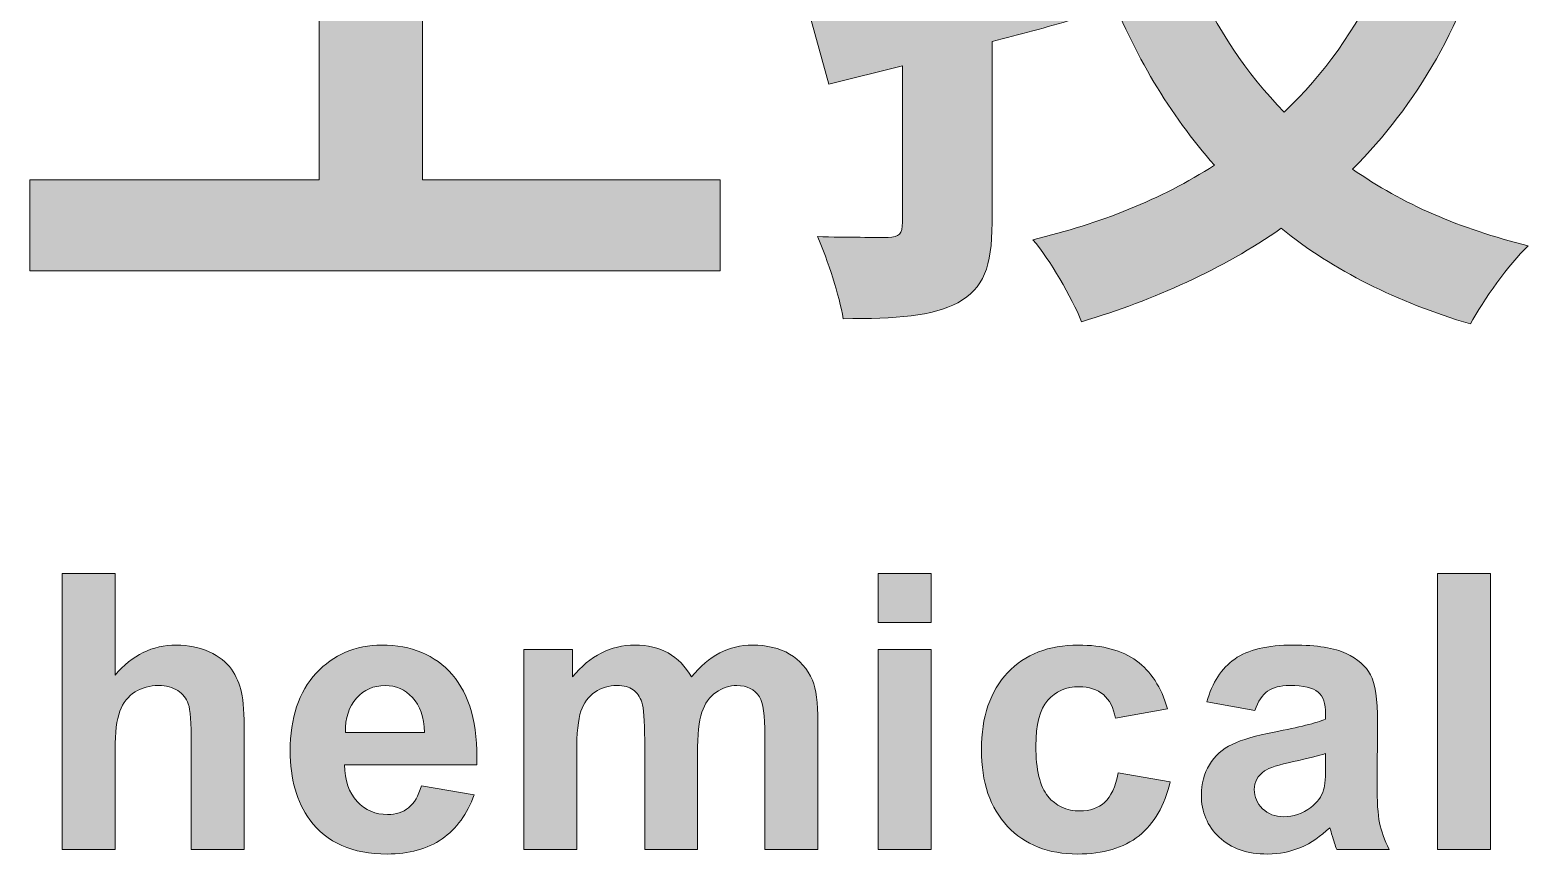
# Model space of a CAD drawing. Extents: x 148 to 221443, y -36682 to 6758.
# Drawn here: x 136592.8 to 136774.6, y -22841.9 to -22741.9 of the extents above; entities that cross this region are included whole.
import ezdxf

# ---------------------------------------------------------------- set-up
doc = ezdxf.new("R2010")
doc.units = 0
doc.header["$LTSCALE"] = 10
doc.header["$MEASUREMENT"] = 0
doc.layers.add('图层 1', color=7, linetype='Continuous')

# ---------------------------------------------------------------- blocks, each defined once
blk = doc.blocks.new('block 5')
at = {"layer": '图层 1', "true_color": 0x0f208a}
h = blk.add_hatch(color=166, dxfattribs=at)
h.dxf.hatch_style = 2
edge = h.paths.add_edge_path()
edge.add_spline(control_points=[(114.8616, -147.0031), (114.6921, -147.0517), (114.5174, -147.1001), (114.3427, -147.1438), (114.3427, -147.1438), (114.3427, -148.3029), (114.3427, -148.3029), (114.3427, -148.5842), (114.2893, -148.7199), (114.1243, -148.8121), (113.9644, -148.8994), (113.7316, -148.9143), (113.3919, -148.9143), (113.3678, -148.7685), (113.2951, -148.5406), (113.2272, -148.3903), (113.4163, -148.3951), (113.6151, -148.3951), (113.6785, -148.3951), (113.7509, -148.3951), (113.7705, -148.3708), (113.7705, -148.2981), (113.7705, -148.2981), (113.7705, -147.299), (113.7705, -147.299), (113.7705, -147.299), (113.2999, -147.4153), (113.2999, -147.4153), (113.2999, -147.4153), (113.1497, -146.8673), (113.1497, -146.8673), (113.3292, -146.8334), (113.5376, -146.7848), (113.7705, -146.7266), (113.7705, -146.7266), (113.7705, -145.8683), (113.7705, -145.8683), (113.7705, -145.8683), (113.2127, -145.8683), (113.2127, -145.8683), (113.2127, -145.8683), (113.2127, -145.3346), (113.2127, -145.3346), (113.2127, -145.3346), (113.7705, -145.3346), (113.7705, -145.3346), (113.7705, -145.3346), (113.7705, -144.4132), (113.7705, -144.4132), (113.7705, -144.4132), (114.3427, -144.4132), (114.3427, -144.4132), (114.3427, -144.4132), (114.3427, -145.3346), (114.3427, -145.3346), (114.3427, -145.3346), (114.8181, -145.3346), (114.8181, -145.3346), (114.8181, -145.3346), (114.8181, -145.8683), (114.8181, -145.8683), (114.8181, -145.8683), (114.3427, -145.8683), (114.3427, -145.8683), (114.3427, -145.8683), (114.3427, -146.5861), (114.3427, -146.5861), (114.3427, -146.5861), (114.7889, -146.4744), (114.7889, -146.4744), (114.7889, -146.4744), (114.8616, -147.0031), (114.8616, -147.0031)], knot_values=[0, 0, 0, 0, 1, 1, 1, 2, 2, 2, 3, 3, 3, 4, 4, 4, 5, 5, 5, 6, 6, 6, 7, 7, 7, 8, 8, 8, 9, 9, 9, 10, 10, 10, 11, 11, 11, 12, 12, 12, 13, 13, 13, 14, 14, 14, 15, 15, 15, 16, 16, 16, 17, 17, 17, 18, 18, 18, 19, 19, 19, 20, 20, 20, 21, 21, 21, 22, 22, 22, 23, 23, 23, 24, 24, 24, 24], degree=3, periodic=0)
edge = h.paths.add_edge_path()
edge.add_spline(control_points=[(117.5487, -146.3483), (117.3641, -147.0226), (117.054, -147.5512), (116.6465, -147.9586), (116.9617, -148.1817), (117.3351, -148.3417), (117.7668, -148.4485), (117.6455, -148.5647), (117.4805, -148.7976), (117.3982, -148.948), (116.9279, -148.8073), (116.5252, -148.6085), (116.1907, -148.3369), (115.8124, -148.5987), (115.3855, -148.7928), (114.9149, -148.9335), (114.8519, -148.7782), (114.7113, -148.5356), (114.6045, -148.4095), (115.0314, -148.3077), (115.4245, -148.1525), (115.7638, -147.9343), (115.4775, -147.6094), (115.2495, -147.2262), (115.0751, -146.78), (115.0751, -146.78), (115.2205, -146.7363), (115.2205, -146.7363), (115.2205, -146.7363), (114.9683, -146.7363), (114.9683, -146.7363), (114.9683, -146.7363), (114.9683, -146.2174), (114.9683, -146.2174), (114.9683, -146.2174), (115.924, -146.2174), (115.924, -146.2174), (115.924, -146.2174), (115.924, -145.6354), (115.924, -145.6354), (115.924, -145.6354), (114.8808, -145.6354), (114.8808, -145.6354), (114.8808, -145.6354), (114.8808, -145.1019), (114.8808, -145.1019), (114.8808, -145.1019), (115.924, -145.1019), (115.924, -145.1019), (115.924, -145.1019), (115.924, -144.4084), (115.924, -144.4084), (115.924, -144.4084), (116.4959, -144.4084), (116.4959, -144.4084), (116.4959, -144.4084), (116.4959, -145.1019), (116.4959, -145.1019), (116.4959, -145.1019), (117.5825, -145.1019), (117.5825, -145.1019), (117.5825, -145.1019), (117.5825, -145.6354), (117.5825, -145.6354), (117.5825, -145.6354), (116.4959, -145.6354), (116.4959, -145.6354), (116.4959, -145.6354), (116.4959, -146.2174), (116.4959, -146.2174), (116.4959, -146.2174), (117.0781, -146.2174), (117.0781, -146.2174), (117.0781, -146.2174), (117.1801, -146.1931), (117.1801, -146.1931), (117.1801, -146.1931), (117.5487, -146.3483), (117.5487, -146.3483)], knot_values=[0, 0, 0, 0, 1, 1, 1, 2, 2, 2, 3, 3, 3, 4, 4, 4, 5, 5, 5, 6, 6, 6, 7, 7, 7, 8, 8, 8, 9, 9, 9, 10, 10, 10, 11, 11, 11, 12, 12, 12, 13, 13, 13, 14, 14, 14, 15, 15, 15, 16, 16, 16, 17, 17, 17, 18, 18, 18, 19, 19, 19, 20, 20, 20, 21, 21, 21, 22, 22, 22, 23, 23, 23, 24, 24, 24, 25, 25, 25, 26, 26, 26, 26], degree=3, periodic=0)
edge = h.paths.add_edge_path()
edge.add_spline(control_points=[(115.6377, -146.7363), (115.7735, -147.0565), (115.9674, -147.3474), (116.21, -147.5948), (116.4621, -147.3522), (116.6709, -147.0661), (116.8163, -146.7363), (116.8163, -146.7363), (115.6377, -146.7363), (115.6377, -146.7363)], knot_values=[0, 0, 0, 0, 1, 1, 1, 2, 2, 2, 3, 3, 3, 3], degree=3, periodic=0)
h = blk.add_hatch(color=166, dxfattribs=at)
h.dxf.hatch_style = 2
h.paths.add_polyline_path([(112.606, -148.0265), (112.606, -148.6085), (108.1974, -148.6085), (108.1974, -148.0265), (110.0453, -148.0265), (110.0453, -145.5189), (108.4592, -145.5189), (108.4592, -144.9176), (112.3342, -144.9176), (112.3342, -145.5189), (110.7047, -145.5189), (110.7047, -148.0265)])
at = {"layer": '图层 1', "lineweight": 0}
blk.add_lwpolyline([(112.606, -148.0265), (112.606, -148.6085), (108.1974, -148.6085), (108.1974, -148.0265), (110.0453, -148.0265), (110.0453, -145.5189), (108.4592, -145.5189), (108.4592, -144.9176), (112.3342, -144.9176), (112.3342, -145.5189), (110.7047, -145.5189), (110.7047, -148.0265), (112.606, -148.0265)], dxfattribs=at)
for points, knots in [([(114.8616, -147.0031), (114.6921, -147.0517), (114.5174, -147.1001), (114.3427, -147.1438), (114.3427, -147.1438), (114.3427, -148.3029), (114.3427, -148.3029), (114.3427, -148.5842), (114.2893, -148.7199), (114.1243, -148.8121), (113.9644, -148.8994), (113.7316, -148.9143), (113.3919, -148.9143), (113.3678, -148.7685), (113.2951, -148.5406), (113.2272, -148.3903), (113.4163, -148.3951), (113.6151, -148.3951), (113.6785, -148.3951), (113.7509, -148.3951), (113.7705, -148.3708), (113.7705, -148.2981), (113.7705, -148.2981), (113.7705, -147.299), (113.7705, -147.299), (113.7705, -147.299), (113.2999, -147.4153), (113.2999, -147.4153), (113.2999, -147.4153), (113.1497, -146.8673), (113.1497, -146.8673), (113.3292, -146.8334), (113.5376, -146.7848), (113.7705, -146.7266), (113.7705, -146.7266), (113.7705, -145.8683), (113.7705, -145.8683), (113.7705, -145.8683), (113.2127, -145.8683), (113.2127, -145.8683), (113.2127, -145.8683), (113.2127, -145.3346), (113.2127, -145.3346), (113.2127, -145.3346), (113.7705, -145.3346), (113.7705, -145.3346), (113.7705, -145.3346), (113.7705, -144.4132), (113.7705, -144.4132), (113.7705, -144.4132), (114.3427, -144.4132), (114.3427, -144.4132), (114.3427, -144.4132), (114.3427, -145.3346), (114.3427, -145.3346), (114.3427, -145.3346), (114.8181, -145.3346), (114.8181, -145.3346), (114.8181, -145.3346), (114.8181, -145.8683), (114.8181, -145.8683), (114.8181, -145.8683), (114.3427, -145.8683), (114.3427, -145.8683), (114.3427, -145.8683), (114.3427, -146.5861), (114.3427, -146.5861), (114.3427, -146.5861), (114.7889, -146.4744), (114.7889, -146.4744), (114.7889, -146.4744), (114.8616, -147.0031), (114.8616, -147.0031)], [0, 0, 0, 0, 1, 1, 1, 2, 2, 2, 3, 3, 3, 4, 4, 4, 5, 5, 5, 6, 6, 6, 7, 7, 7, 8, 8, 8, 9, 9, 9, 10, 10, 10, 11, 11, 11, 12, 12, 12, 13, 13, 13, 14, 14, 14, 15, 15, 15, 16, 16, 16, 17, 17, 17, 18, 18, 18, 19, 19, 19, 20, 20, 20, 21, 21, 21, 22, 22, 22, 23, 23, 23, 24, 24, 24, 24]), ([(117.5487, -146.3483), (117.3641, -147.0226), (117.054, -147.5512), (116.6465, -147.9586), (116.9617, -148.1817), (117.3351, -148.3417), (117.7668, -148.4485), (117.6455, -148.5647), (117.4805, -148.7976), (117.3982, -148.948), (116.9279, -148.8073), (116.5252, -148.6085), (116.1907, -148.3369), (115.8124, -148.5987), (115.3855, -148.7928), (114.9149, -148.9335), (114.8519, -148.7782), (114.7113, -148.5356), (114.6045, -148.4095), (115.0314, -148.3077), (115.4245, -148.1525), (115.7638, -147.9343), (115.4775, -147.6094), (115.2495, -147.2262), (115.0751, -146.78), (115.0751, -146.78), (115.2205, -146.7363), (115.2205, -146.7363), (115.2205, -146.7363), (114.9683, -146.7363), (114.9683, -146.7363), (114.9683, -146.7363), (114.9683, -146.2174), (114.9683, -146.2174), (114.9683, -146.2174), (115.924, -146.2174), (115.924, -146.2174), (115.924, -146.2174), (115.924, -145.6354), (115.924, -145.6354), (115.924, -145.6354), (114.8808, -145.6354), (114.8808, -145.6354), (114.8808, -145.6354), (114.8808, -145.1019), (114.8808, -145.1019), (114.8808, -145.1019), (115.924, -145.1019), (115.924, -145.1019), (115.924, -145.1019), (115.924, -144.4084), (115.924, -144.4084), (115.924, -144.4084), (116.4959, -144.4084), (116.4959, -144.4084), (116.4959, -144.4084), (116.4959, -145.1019), (116.4959, -145.1019), (116.4959, -145.1019), (117.5825, -145.1019), (117.5825, -145.1019), (117.5825, -145.1019), (117.5825, -145.6354), (117.5825, -145.6354), (117.5825, -145.6354), (116.4959, -145.6354), (116.4959, -145.6354), (116.4959, -145.6354), (116.4959, -146.2174), (116.4959, -146.2174), (116.4959, -146.2174), (117.0781, -146.2174), (117.0781, -146.2174), (117.0781, -146.2174), (117.1801, -146.1931), (117.1801, -146.1931), (117.1801, -146.1931), (117.5487, -146.3483), (117.5487, -146.3483)], [0, 0, 0, 0, 1, 1, 1, 2, 2, 2, 3, 3, 3, 4, 4, 4, 5, 5, 5, 6, 6, 6, 7, 7, 7, 8, 8, 8, 9, 9, 9, 10, 10, 10, 11, 11, 11, 12, 12, 12, 13, 13, 13, 14, 14, 14, 15, 15, 15, 16, 16, 16, 17, 17, 17, 18, 18, 18, 19, 19, 19, 20, 20, 20, 21, 21, 21, 22, 22, 22, 23, 23, 23, 24, 24, 24, 25, 25, 25, 26, 26, 26, 26]), ([(115.6377, -146.7363), (115.7735, -147.0565), (115.9674, -147.3474), (116.21, -147.5948), (116.4621, -147.3522), (116.6709, -147.0661), (116.8163, -146.7363), (116.8163, -146.7363), (115.6377, -146.7363), (115.6377, -146.7363)], [0, 0, 0, 0, 1, 1, 1, 2, 2, 2, 3, 3, 3, 3])]:
    blk.add_open_spline(points, degree=3, knots=knots, dxfattribs=at)
blk = doc.blocks.new('block 6')
at = {"layer": '图层 1', "true_color": 0x0f208a}
h = blk.add_hatch(color=166, dxfattribs=at)
h.dxf.hatch_style = 2
edge = h.paths.add_edge_path()
edge.add_spline(control_points=[(108.741, -150.5431), (108.741, -150.5431), (108.741, -151.1911), (108.741, -151.1911), (108.8499, -151.0636), (108.9804, -150.9999), (109.1317, -150.9999), (109.2095, -150.9999), (109.2798, -151.0144), (109.3425, -151.0433), (109.4049, -151.0723), (109.4521, -151.1088), (109.4838, -151.1536), (109.5155, -151.1987), (109.5368, -151.2486), (109.5485, -151.3031), (109.5602, -151.3575), (109.5661, -151.4423), (109.5661, -151.5566), (109.5661, -151.5566), (109.5661, -152.3059), (109.5661, -152.3059), (109.5661, -152.3059), (109.2281, -152.3059), (109.2281, -152.3059), (109.2281, -152.3059), (109.2281, -151.6311), (109.2281, -151.6311), (109.2281, -151.4974), (109.2219, -151.4123), (109.2088, -151.3761), (109.1961, -151.3403), (109.1734, -151.3113), (109.141, -151.2903), (109.1082, -151.2693), (109.0676, -151.2583), (109.0187, -151.2583), (108.9629, -151.2583), (108.9126, -151.2721), (108.8685, -151.2993), (108.8244, -151.3265), (108.792, -151.3678), (108.7717, -151.4226), (108.7513, -151.4774), (108.741, -151.5587), (108.741, -151.6662), (108.741, -151.6662), (108.741, -152.3059), (108.741, -152.3059), (108.741, -152.3059), (108.403, -152.3059), (108.403, -152.3059), (108.403, -152.3059), (108.403, -150.5431), (108.403, -150.5431), (108.403, -150.5431), (108.741, -150.5431), (108.741, -150.5431)], knot_values=[0, 0, 0, 0, 1, 1, 1, 2, 2, 2, 3, 3, 3, 4, 4, 4, 5, 5, 5, 6, 6, 6, 7, 7, 7, 8, 8, 8, 9, 9, 9, 10, 10, 10, 11, 11, 11, 12, 12, 12, 13, 13, 13, 14, 14, 14, 15, 15, 15, 16, 16, 16, 17, 17, 17, 18, 18, 18, 19, 19, 19, 19], degree=3, periodic=0)
h = blk.add_hatch(color=166, dxfattribs=at)
h.dxf.hatch_style = 2
h.paths.add_polyline_path([(113.6165, -150.8556), (113.6165, -150.5431), (113.9541, -150.5431), (113.9541, -150.8556)])
h.paths.add_polyline_path([(113.6165, -152.3059), (113.6165, -151.0289), (113.9541, -151.0289), (113.9541, -152.3059)])
h = blk.add_hatch(color=166, dxfattribs=at)
h.dxf.hatch_style = 2
h.paths.add_polyline_path([(117.188, -152.3059), (117.188, -150.5431), (117.526, -150.5431), (117.526, -152.3059)])
h = blk.add_hatch(color=166, dxfattribs=at)
h.dxf.hatch_style = 2
edge = h.paths.add_edge_path()
edge.add_spline(control_points=[(110.6978, -151.8994), (110.6978, -151.8994), (111.0344, -151.9559), (111.0344, -151.9559), (110.9913, -152.0796), (110.9228, -152.1733), (110.8294, -152.2381), (110.7357, -152.3025), (110.6193, -152.3349), (110.4787, -152.3349), (110.2568, -152.3349), (110.0922, -152.2622), (109.9857, -152.1172), (109.9013, -152.0011), (109.8593, -151.8543), (109.8593, -151.6769), (109.8593, -151.4653), (109.9147, -151.2996), (110.0253, -151.1797), (110.1363, -151.0599), (110.2761, -150.9999), (110.4449, -150.9999), (110.6351, -150.9999), (110.785, -151.0626), (110.8949, -151.188), (111.0048, -151.3134), (111.0575, -151.5057), (111.0527, -151.7647), (111.0527, -151.7647), (110.2058, -151.7647), (110.2058, -151.7647), (110.2083, -151.865), (110.2355, -151.9432), (110.2875, -151.9986), (110.3395, -152.0545), (110.4046, -152.0824), (110.4821, -152.0824), (110.5352, -152.0824), (110.58, -152.0679), (110.6158, -152.039), (110.652, -152.01), (110.6792, -151.9639), (110.6978, -151.8994)], knot_values=[0, 0, 0, 0, 1, 1, 1, 2, 2, 2, 3, 3, 3, 4, 4, 4, 5, 5, 5, 6, 6, 6, 7, 7, 7, 8, 8, 8, 9, 9, 9, 10, 10, 10, 11, 11, 11, 12, 12, 12, 13, 13, 13, 14, 14, 14, 14], degree=3, periodic=0)
edge = h.paths.add_edge_path()
edge.add_spline(control_points=[(110.7171, -151.558), (110.7143, -151.4602), (110.6892, -151.3858), (110.6413, -151.3348), (110.5931, -151.2838), (110.5345, -151.2583), (110.4656, -151.2583), (110.3919, -151.2583), (110.3309, -151.2852), (110.2827, -151.3389), (110.2348, -151.3927), (110.211, -151.4657), (110.212, -151.558), (110.212, -151.558), (110.7171, -151.558), (110.7171, -151.558)], knot_values=[0, 0, 0, 0, 1, 1, 1, 2, 2, 2, 3, 3, 3, 4, 4, 4, 5, 5, 5, 5], degree=3, periodic=0)
h = blk.add_hatch(color=166, dxfattribs=at)
h.dxf.hatch_style = 2
edge = h.paths.add_edge_path()
edge.add_spline(control_points=[(111.3517, -151.0289), (111.3517, -151.0289), (111.6631, -151.0289), (111.6631, -151.0289), (111.6631, -151.0289), (111.6631, -151.2032), (111.6631, -151.2032), (111.7747, -151.0674), (111.9074, -150.9999), (112.0614, -150.9999), (112.1434, -150.9999), (112.2143, -151.0164), (112.2743, -151.0502), (112.3342, -151.084), (112.3838, -151.135), (112.4224, -151.2032), (112.4782, -151.135), (112.5389, -151.084), (112.6036, -151.0502), (112.6687, -151.0164), (112.738, -150.9999), (112.8117, -150.9999), (112.9054, -150.9999), (112.985, -151.0189), (113.0501, -151.0571), (113.1149, -151.095), (113.1635, -151.1508), (113.1955, -151.2245), (113.2189, -151.2793), (113.2303, -151.3675), (113.2303, -151.4891), (113.2303, -151.4891), (113.2303, -152.3059), (113.2303, -152.3059), (113.2303, -152.3059), (112.8923, -152.3059), (112.8923, -152.3059), (112.8923, -152.3059), (112.8923, -151.5759), (112.8923, -151.5759), (112.8923, -151.4492), (112.8806, -151.3675), (112.8575, -151.3306), (112.8262, -151.2824), (112.778, -151.2583), (112.7132, -151.2583), (112.6656, -151.2583), (112.6215, -151.2728), (112.5795, -151.3017), (112.5382, -151.3306), (112.5079, -151.3727), (112.4896, -151.4285), (112.471, -151.4843), (112.4617, -151.5725), (112.4617, -151.6924), (112.4617, -151.6924), (112.4617, -152.3059), (112.4617, -152.3059), (112.4617, -152.3059), (112.1241, -152.3059), (112.1241, -152.3059), (112.1241, -152.3059), (112.1241, -151.6062), (112.1241, -151.6062), (112.1241, -151.4815), (112.1179, -151.4016), (112.1058, -151.3654), (112.0938, -151.3293), (112.0752, -151.3024), (112.05, -151.2848), (112.0249, -151.2673), (111.9904, -151.2583), (111.947, -151.2583), (111.895, -151.2583), (111.8481, -151.2724), (111.8064, -151.3003), (111.7648, -151.3286), (111.7348, -151.3692), (111.7169, -151.4219), (111.699, -151.475), (111.69, -151.5628), (111.69, -151.6855), (111.69, -151.6855), (111.69, -152.3059), (111.69, -152.3059), (111.69, -152.3059), (111.3517, -152.3059), (111.3517, -152.3059), (111.3517, -152.3059), (111.3517, -151.0289), (111.3517, -151.0289)], knot_values=[0, 0, 0, 0, 1, 1, 1, 2, 2, 2, 3, 3, 3, 4, 4, 4, 5, 5, 5, 6, 6, 6, 7, 7, 7, 8, 8, 8, 9, 9, 9, 10, 10, 10, 11, 11, 11, 12, 12, 12, 13, 13, 13, 14, 14, 14, 15, 15, 15, 16, 16, 16, 17, 17, 17, 18, 18, 18, 19, 19, 19, 20, 20, 20, 21, 21, 21, 22, 22, 22, 23, 23, 23, 24, 24, 24, 25, 25, 25, 26, 26, 26, 27, 27, 27, 28, 28, 28, 29, 29, 29, 30, 30, 30, 30], degree=3, periodic=0)
h = blk.add_hatch(color=166, dxfattribs=at)
h.dxf.hatch_style = 2
edge = h.paths.add_edge_path()
edge.add_spline(control_points=[(115.4638, -151.4064), (115.4638, -151.4064), (115.1306, -151.4664), (115.1306, -151.4664), (115.1192, -151.3999), (115.0937, -151.3499), (115.0541, -151.3162), (115.0145, -151.2824), (114.9628, -151.2659), (114.8994, -151.2659), (114.8154, -151.2659), (114.7482, -151.2948), (114.6983, -151.3527), (114.648, -151.4109), (114.6231, -151.5084), (114.6231, -151.6445), (114.6231, -151.7961), (114.6486, -151.9032), (114.6996, -151.9656), (114.7503, -152.0279), (114.8188, -152.0596), (114.9043, -152.0596), (114.9683, -152.0596), (115.0211, -152.041), (115.0621, -152.0045), (115.1027, -151.968), (115.1316, -151.9053), (115.1485, -151.8164), (115.1485, -151.8164), (115.4803, -151.8729), (115.4803, -151.8729), (115.4458, -152.0252), (115.3797, -152.1402), (115.2819, -152.2181), (115.184, -152.296), (115.0531, -152.3349), (114.8888, -152.3349), (114.702, -152.3349), (114.5529, -152.276), (114.4419, -152.1582), (114.331, -152.0403), (114.2752, -151.877), (114.2752, -151.6686), (114.2752, -151.4578), (114.331, -151.2934), (114.4426, -151.1763), (114.5542, -151.0585), (114.7048, -150.9999), (114.8946, -150.9999), (115.0503, -150.9999), (115.174, -151.0333), (115.266, -151.1005), (115.3576, -151.1673), (115.4238, -151.2693), (115.4638, -151.4064)], knot_values=[0, 0, 0, 0, 1, 1, 1, 2, 2, 2, 3, 3, 3, 4, 4, 4, 5, 5, 5, 6, 6, 6, 7, 7, 7, 8, 8, 8, 9, 9, 9, 10, 10, 10, 11, 11, 11, 12, 12, 12, 13, 13, 13, 14, 14, 14, 15, 15, 15, 16, 16, 16, 17, 17, 17, 18, 18, 18, 18], degree=3, periodic=0)
h = blk.add_hatch(color=166, dxfattribs=at)
h.dxf.hatch_style = 2
edge = h.paths.add_edge_path()
edge.add_spline(control_points=[(116.0219, -151.4181), (116.0219, -151.4181), (115.7149, -151.363), (115.7149, -151.363), (115.7494, -151.2397), (115.809, -151.1481), (115.893, -151.0888), (115.9771, -151.0295), (116.1021, -150.9999), (116.2682, -150.9999), (116.4187, -150.9999), (116.531, -151.0178), (116.6048, -151.0533), (116.6785, -151.0891), (116.7305, -151.1343), (116.7605, -151.1894), (116.7908, -151.2442), (116.806, -151.3451), (116.806, -151.4919), (116.806, -151.4919), (116.8022, -151.886), (116.8022, -151.886), (116.8022, -151.9983), (116.8073, -152.0813), (116.8184, -152.1347), (116.8294, -152.1878), (116.8494, -152.245), (116.879, -152.3059), (116.879, -152.3059), (116.5448, -152.3059), (116.5448, -152.3059), (116.5359, -152.2836), (116.5252, -152.2505), (116.5124, -152.2064), (116.5066, -152.1861), (116.5028, -152.1726), (116.5, -152.1664), (116.4425, -152.2226), (116.3808, -152.2646), (116.315, -152.2925), (116.2492, -152.3208), (116.179, -152.3349), (116.1045, -152.3349), (115.9729, -152.3349), (115.8696, -152.2994), (115.7938, -152.2277), (115.718, -152.1564), (115.6801, -152.0662), (115.6801, -151.957), (115.6801, -151.885), (115.6973, -151.8205), (115.7318, -151.764), (115.7662, -151.7075), (115.8145, -151.6641), (115.8765, -151.6345), (115.9388, -151.6042), (116.0284, -151.578), (116.1455, -151.5553), (116.3037, -151.5256), (116.4129, -151.4981), (116.4739, -151.4726), (116.4739, -151.4726), (116.4739, -151.4388), (116.4739, -151.4388), (116.4739, -151.3741), (116.458, -151.3275), (116.4256, -151.3), (116.3936, -151.2721), (116.3333, -151.2583), (116.2441, -151.2583), (116.1838, -151.2583), (116.1369, -151.2704), (116.1032, -151.2941), (116.0697, -151.3176), (116.0425, -151.3589), (116.0219, -151.4181)], knot_values=[0, 0, 0, 0, 1, 1, 1, 2, 2, 2, 3, 3, 3, 4, 4, 4, 5, 5, 5, 6, 6, 6, 7, 7, 7, 8, 8, 8, 9, 9, 9, 10, 10, 10, 11, 11, 11, 12, 12, 12, 13, 13, 13, 14, 14, 14, 15, 15, 15, 16, 16, 16, 17, 17, 17, 18, 18, 18, 19, 19, 19, 20, 20, 20, 21, 21, 21, 22, 22, 22, 23, 23, 23, 24, 24, 24, 25, 25, 25, 25], degree=3, periodic=0)
edge = h.paths.add_edge_path()
edge.add_spline(control_points=[(116.4739, -151.6924), (116.4304, -151.7068), (116.3619, -151.7241), (116.2682, -151.7441), (116.1741, -151.7644), (116.1128, -151.784), (116.0842, -151.8033), (116.0401, -151.8343), (116.0181, -151.8743), (116.0181, -151.9225), (116.0181, -151.9694), (116.0356, -152.0107), (116.0708, -152.0452), (116.1063, -152.0796), (116.151, -152.0968), (116.2058, -152.0968), (116.2665, -152.0968), (116.3247, -152.0769), (116.3801, -152.0365), (116.4208, -152.0059), (116.4477, -151.9687), (116.4608, -151.9246), (116.4694, -151.8956), (116.4739, -151.8409), (116.4739, -151.7599), (116.4739, -151.7599), (116.4739, -151.6924), (116.4739, -151.6924)], knot_values=[0, 0, 0, 0, 1, 1, 1, 2, 2, 2, 3, 3, 3, 4, 4, 4, 5, 5, 5, 6, 6, 6, 7, 7, 7, 8, 8, 8, 9, 9, 9, 9], degree=3, periodic=0)
at = {"layer": '图层 1', "lineweight": 0}
for points in [[(113.6165, -150.8556), (113.6165, -150.5431), (113.9541, -150.5431), (113.9541, -150.8556), (113.6165, -150.8556)], [(117.188, -152.3059), (117.188, -150.5431), (117.526, -150.5431), (117.526, -152.3059), (117.188, -152.3059)], [(113.6165, -152.3059), (113.6165, -151.0289), (113.9541, -151.0289), (113.9541, -152.3059), (113.6165, -152.3059)]]:
    blk.add_lwpolyline(points, dxfattribs=at)
for points, knots in [([(108.741, -150.5431), (108.741, -150.5431), (108.741, -151.1911), (108.741, -151.1911), (108.8499, -151.0636), (108.9804, -150.9999), (109.1317, -150.9999), (109.2095, -150.9999), (109.2798, -151.0144), (109.3425, -151.0433), (109.4049, -151.0723), (109.4521, -151.1088), (109.4838, -151.1536), (109.5155, -151.1987), (109.5368, -151.2486), (109.5485, -151.3031), (109.5602, -151.3575), (109.5661, -151.4423), (109.5661, -151.5566), (109.5661, -151.5566), (109.5661, -152.3059), (109.5661, -152.3059), (109.5661, -152.3059), (109.2281, -152.3059), (109.2281, -152.3059), (109.2281, -152.3059), (109.2281, -151.6311), (109.2281, -151.6311), (109.2281, -151.4974), (109.2219, -151.4123), (109.2088, -151.3761), (109.1961, -151.3403), (109.1734, -151.3113), (109.141, -151.2903), (109.1082, -151.2693), (109.0676, -151.2583), (109.0187, -151.2583), (108.9629, -151.2583), (108.9126, -151.2721), (108.8685, -151.2993), (108.8244, -151.3265), (108.792, -151.3678), (108.7717, -151.4226), (108.7513, -151.4774), (108.741, -151.5587), (108.741, -151.6662), (108.741, -151.6662), (108.741, -152.3059), (108.741, -152.3059), (108.741, -152.3059), (108.403, -152.3059), (108.403, -152.3059), (108.403, -152.3059), (108.403, -150.5431), (108.403, -150.5431), (108.403, -150.5431), (108.741, -150.5431), (108.741, -150.5431)], [0, 0, 0, 0, 1, 1, 1, 2, 2, 2, 3, 3, 3, 4, 4, 4, 5, 5, 5, 6, 6, 6, 7, 7, 7, 8, 8, 8, 9, 9, 9, 10, 10, 10, 11, 11, 11, 12, 12, 12, 13, 13, 13, 14, 14, 14, 15, 15, 15, 16, 16, 16, 17, 17, 17, 18, 18, 18, 19, 19, 19, 19]), ([(110.6978, -151.8994), (110.6978, -151.8994), (111.0344, -151.9559), (111.0344, -151.9559), (110.9913, -152.0796), (110.9228, -152.1733), (110.8294, -152.2381), (110.7357, -152.3025), (110.6193, -152.3349), (110.4787, -152.3349), (110.2568, -152.3349), (110.0922, -152.2622), (109.9857, -152.1172), (109.9013, -152.0011), (109.8593, -151.8543), (109.8593, -151.6769), (109.8593, -151.4653), (109.9147, -151.2996), (110.0253, -151.1797), (110.1363, -151.0599), (110.2761, -150.9999), (110.4449, -150.9999), (110.6351, -150.9999), (110.785, -151.0626), (110.8949, -151.188), (111.0048, -151.3134), (111.0575, -151.5057), (111.0527, -151.7647), (111.0527, -151.7647), (110.2058, -151.7647), (110.2058, -151.7647), (110.2083, -151.865), (110.2355, -151.9432), (110.2875, -151.9986), (110.3395, -152.0545), (110.4046, -152.0824), (110.4821, -152.0824), (110.5352, -152.0824), (110.58, -152.0679), (110.6158, -152.039), (110.652, -152.01), (110.6792, -151.9639), (110.6978, -151.8994)], [0, 0, 0, 0, 1, 1, 1, 2, 2, 2, 3, 3, 3, 4, 4, 4, 5, 5, 5, 6, 6, 6, 7, 7, 7, 8, 8, 8, 9, 9, 9, 10, 10, 10, 11, 11, 11, 12, 12, 12, 13, 13, 13, 14, 14, 14, 14]), ([(111.3517, -151.0289), (111.3517, -151.0289), (111.6631, -151.0289), (111.6631, -151.0289), (111.6631, -151.0289), (111.6631, -151.2032), (111.6631, -151.2032), (111.7747, -151.0674), (111.9074, -150.9999), (112.0614, -150.9999), (112.1434, -150.9999), (112.2143, -151.0164), (112.2743, -151.0502), (112.3342, -151.084), (112.3838, -151.135), (112.4224, -151.2032), (112.4782, -151.135), (112.5389, -151.084), (112.6036, -151.0502), (112.6687, -151.0164), (112.738, -150.9999), (112.8117, -150.9999), (112.9054, -150.9999), (112.985, -151.0189), (113.0501, -151.0571), (113.1149, -151.095), (113.1635, -151.1508), (113.1955, -151.2245), (113.2189, -151.2793), (113.2303, -151.3675), (113.2303, -151.4891), (113.2303, -151.4891), (113.2303, -152.3059), (113.2303, -152.3059), (113.2303, -152.3059), (112.8923, -152.3059), (112.8923, -152.3059), (112.8923, -152.3059), (112.8923, -151.5759), (112.8923, -151.5759), (112.8923, -151.4492), (112.8806, -151.3675), (112.8575, -151.3306), (112.8262, -151.2824), (112.778, -151.2583), (112.7132, -151.2583), (112.6656, -151.2583), (112.6215, -151.2728), (112.5795, -151.3017), (112.5382, -151.3306), (112.5079, -151.3727), (112.4896, -151.4285), (112.471, -151.4843), (112.4617, -151.5725), (112.4617, -151.6924), (112.4617, -151.6924), (112.4617, -152.3059), (112.4617, -152.3059), (112.4617, -152.3059), (112.1241, -152.3059), (112.1241, -152.3059), (112.1241, -152.3059), (112.1241, -151.6062), (112.1241, -151.6062), (112.1241, -151.4815), (112.1179, -151.4016), (112.1058, -151.3654), (112.0938, -151.3293), (112.0752, -151.3024), (112.05, -151.2848), (112.0249, -151.2673), (111.9904, -151.2583), (111.947, -151.2583), (111.895, -151.2583), (111.8481, -151.2724), (111.8064, -151.3003), (111.7648, -151.3286), (111.7348, -151.3692), (111.7169, -151.4219), (111.699, -151.475), (111.69, -151.5628), (111.69, -151.6855), (111.69, -151.6855), (111.69, -152.3059), (111.69, -152.3059), (111.69, -152.3059), (111.3517, -152.3059), (111.3517, -152.3059), (111.3517, -152.3059), (111.3517, -151.0289), (111.3517, -151.0289)], [0, 0, 0, 0, 1, 1, 1, 2, 2, 2, 3, 3, 3, 4, 4, 4, 5, 5, 5, 6, 6, 6, 7, 7, 7, 8, 8, 8, 9, 9, 9, 10, 10, 10, 11, 11, 11, 12, 12, 12, 13, 13, 13, 14, 14, 14, 15, 15, 15, 16, 16, 16, 17, 17, 17, 18, 18, 18, 19, 19, 19, 20, 20, 20, 21, 21, 21, 22, 22, 22, 23, 23, 23, 24, 24, 24, 25, 25, 25, 26, 26, 26, 27, 27, 27, 28, 28, 28, 29, 29, 29, 30, 30, 30, 30]), ([(115.4638, -151.4064), (115.4638, -151.4064), (115.1306, -151.4664), (115.1306, -151.4664), (115.1192, -151.3999), (115.0937, -151.3499), (115.0541, -151.3162), (115.0145, -151.2824), (114.9628, -151.2659), (114.8994, -151.2659), (114.8154, -151.2659), (114.7482, -151.2948), (114.6983, -151.3527), (114.648, -151.4109), (114.6231, -151.5084), (114.6231, -151.6445), (114.6231, -151.7961), (114.6486, -151.9032), (114.6996, -151.9656), (114.7503, -152.0279), (114.8188, -152.0596), (114.9043, -152.0596), (114.9683, -152.0596), (115.0211, -152.041), (115.0621, -152.0045), (115.1027, -151.968), (115.1316, -151.9053), (115.1485, -151.8164), (115.1485, -151.8164), (115.4803, -151.8729), (115.4803, -151.8729), (115.4458, -152.0252), (115.3797, -152.1402), (115.2819, -152.2181), (115.184, -152.296), (115.0531, -152.3349), (114.8888, -152.3349), (114.702, -152.3349), (114.5529, -152.276), (114.4419, -152.1582), (114.331, -152.0403), (114.2752, -151.877), (114.2752, -151.6686), (114.2752, -151.4578), (114.331, -151.2934), (114.4426, -151.1763), (114.5542, -151.0585), (114.7048, -150.9999), (114.8946, -150.9999), (115.0503, -150.9999), (115.174, -151.0333), (115.266, -151.1005), (115.3576, -151.1673), (115.4238, -151.2693), (115.4638, -151.4064)], [0, 0, 0, 0, 1, 1, 1, 2, 2, 2, 3, 3, 3, 4, 4, 4, 5, 5, 5, 6, 6, 6, 7, 7, 7, 8, 8, 8, 9, 9, 9, 10, 10, 10, 11, 11, 11, 12, 12, 12, 13, 13, 13, 14, 14, 14, 15, 15, 15, 16, 16, 16, 17, 17, 17, 18, 18, 18, 18]), ([(116.0219, -151.4181), (116.0219, -151.4181), (115.7149, -151.363), (115.7149, -151.363), (115.7494, -151.2397), (115.809, -151.1481), (115.893, -151.0888), (115.9771, -151.0295), (116.1021, -150.9999), (116.2682, -150.9999), (116.4187, -150.9999), (116.531, -151.0178), (116.6048, -151.0533), (116.6785, -151.0891), (116.7305, -151.1343), (116.7605, -151.1894), (116.7908, -151.2442), (116.806, -151.3451), (116.806, -151.4919), (116.806, -151.4919), (116.8022, -151.886), (116.8022, -151.886), (116.8022, -151.9983), (116.8073, -152.0813), (116.8184, -152.1347), (116.8294, -152.1878), (116.8494, -152.245), (116.879, -152.3059), (116.879, -152.3059), (116.5448, -152.3059), (116.5448, -152.3059), (116.5359, -152.2836), (116.5252, -152.2505), (116.5124, -152.2064), (116.5066, -152.1861), (116.5028, -152.1726), (116.5, -152.1664), (116.4425, -152.2226), (116.3808, -152.2646), (116.315, -152.2925), (116.2492, -152.3208), (116.179, -152.3349), (116.1045, -152.3349), (115.9729, -152.3349), (115.8696, -152.2994), (115.7938, -152.2277), (115.718, -152.1564), (115.6801, -152.0662), (115.6801, -151.957), (115.6801, -151.885), (115.6973, -151.8205), (115.7318, -151.764), (115.7662, -151.7075), (115.8145, -151.6641), (115.8765, -151.6345), (115.9388, -151.6042), (116.0284, -151.578), (116.1455, -151.5553), (116.3037, -151.5256), (116.4129, -151.4981), (116.4739, -151.4726), (116.4739, -151.4726), (116.4739, -151.4388), (116.4739, -151.4388), (116.4739, -151.3741), (116.458, -151.3275), (116.4256, -151.3), (116.3936, -151.2721), (116.3333, -151.2583), (116.2441, -151.2583), (116.1838, -151.2583), (116.1369, -151.2704), (116.1032, -151.2941), (116.0697, -151.3176), (116.0425, -151.3589), (116.0219, -151.4181)], [0, 0, 0, 0, 1, 1, 1, 2, 2, 2, 3, 3, 3, 4, 4, 4, 5, 5, 5, 6, 6, 6, 7, 7, 7, 8, 8, 8, 9, 9, 9, 10, 10, 10, 11, 11, 11, 12, 12, 12, 13, 13, 13, 14, 14, 14, 15, 15, 15, 16, 16, 16, 17, 17, 17, 18, 18, 18, 19, 19, 19, 20, 20, 20, 21, 21, 21, 22, 22, 22, 23, 23, 23, 24, 24, 24, 25, 25, 25, 25]), ([(110.7171, -151.558), (110.7143, -151.4602), (110.6892, -151.3858), (110.6413, -151.3348), (110.5931, -151.2838), (110.5345, -151.2583), (110.4656, -151.2583), (110.3919, -151.2583), (110.3309, -151.2852), (110.2827, -151.3389), (110.2348, -151.3927), (110.211, -151.4657), (110.212, -151.558), (110.212, -151.558), (110.7171, -151.558), (110.7171, -151.558)], [0, 0, 0, 0, 1, 1, 1, 2, 2, 2, 3, 3, 3, 4, 4, 4, 5, 5, 5, 5]), ([(116.4739, -151.6924), (116.4304, -151.7068), (116.3619, -151.7241), (116.2682, -151.7441), (116.1741, -151.7644), (116.1128, -151.784), (116.0842, -151.8033), (116.0401, -151.8343), (116.0181, -151.8743), (116.0181, -151.9225), (116.0181, -151.9694), (116.0356, -152.0107), (116.0708, -152.0452), (116.1063, -152.0796), (116.151, -152.0968), (116.2058, -152.0968), (116.2665, -152.0968), (116.3247, -152.0769), (116.3801, -152.0365), (116.4208, -152.0059), (116.4477, -151.9687), (116.4608, -151.9246), (116.4694, -151.8956), (116.4739, -151.8409), (116.4739, -151.7599), (116.4739, -151.7599), (116.4739, -151.6924), (116.4739, -151.6924)], [0, 0, 0, 0, 1, 1, 1, 2, 2, 2, 3, 3, 3, 4, 4, 4, 5, 5, 5, 6, 6, 6, 7, 7, 7, 8, 8, 8, 9, 9, 9, 9])]:
    blk.add_open_spline(points, degree=3, knots=knots, dxfattribs=at)
blk = doc.blocks.new('block 4')
at = {"layer": '图层 1'}
for name in ['block 5', 'block 6']:
    blk.add_blockref(name, (0, 0), dxfattribs=at)
blk = doc.blocks.new('block 2')
at = {"layer": '图层 1'}
blk.add_blockref('block 4', (0, 0), dxfattribs=at)

msp = doc.modelspace()

# ---------------------------------------------------------------- block references
at = {"layer": '图层 1', "xscale": 19, "yscale": 19, "zscale": 19}
msp.add_blockref('block 2', (134537.0659, -19947.5426), dxfattribs=at)

doc.saveas('drawing.dxf')
